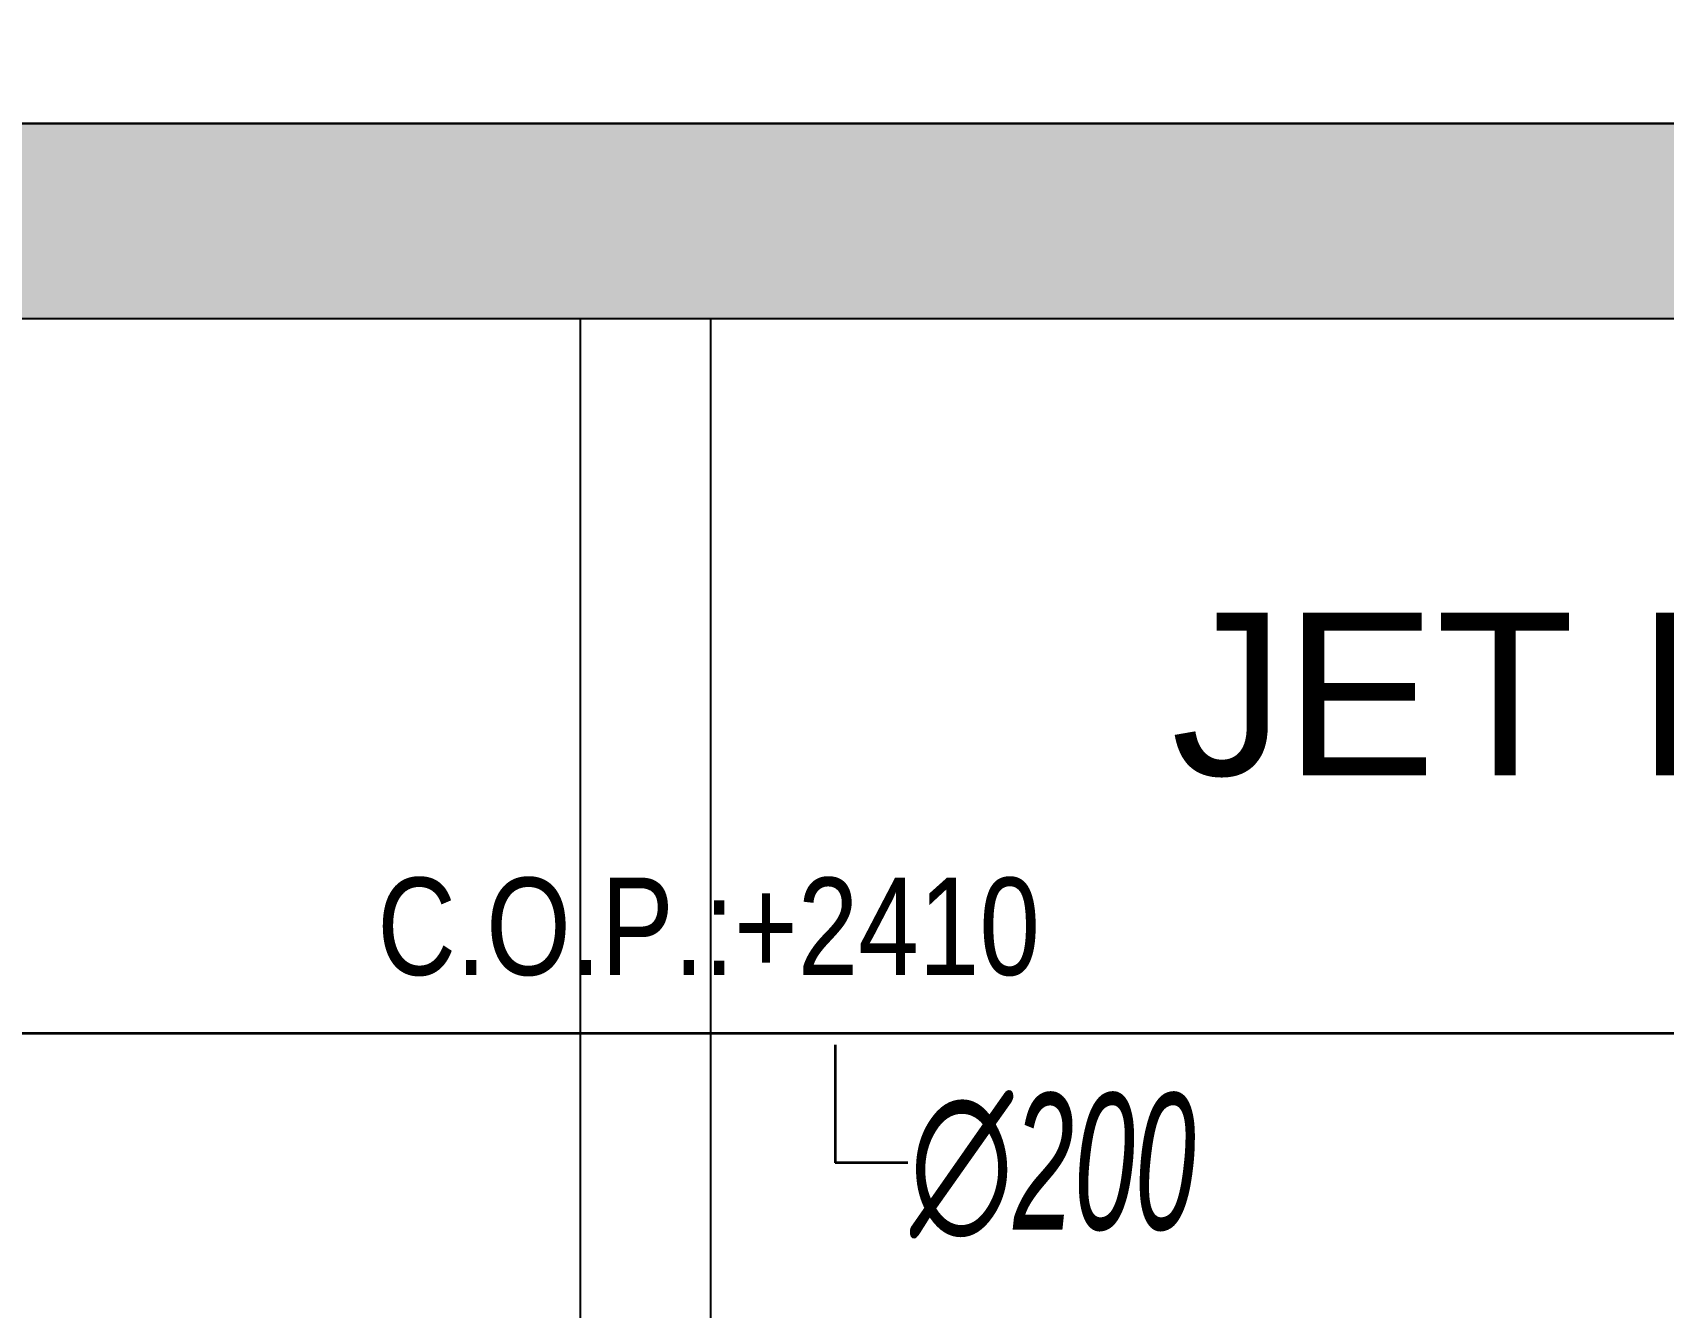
# Model space of a CAD drawing. Header units: millimetres. Extents: x -379292 to 1221486, y 92049 to 447512.
# Drawn here: x 182004 to 184515, y 276597 to 278559 of the extents above; entities that cross this region are included whole.
import ezdxf
from ezdxf.enums import TextEntityAlignment as Align

# ---------------------------------------------------------------- set-up
doc = ezdxf.new("R2010")
doc.units = ezdxf.units.MM
doc.linetypes.add('CENTER', pattern=[2, 1.25, -0.25, 0.25, -0.25])
doc.layers.add('0-KRCN-SHT YAĞMURSUYUBORUSU-100', color=3, linetype='PISSU_LINE50', lineweight=35)
doc.layers.add('0-KRCN-SHT-KOLADI-YAZIYAĞMURSUYU', color=4, linetype='Continuous', lineweight=35)
for name, color, linetype in [('05_AXIS', 211, 'CENTER'), ('05_HATCH CONCRETE', 141, 'Continuous'), ('05_HATCH SOLID-2', 253, 'Continuous'), ('05_MATERIAL TEXT', 112, 'Continuous'), ('05_ROOM M2', 161, 'Continuous'), ('05_ROOM NAME', 153, 'Continuous'), ('05_ROOM NUMBER', 152, 'Continuous'), ('05_WALL', 3, 'Continuous'), ('M_YANGIN_SPR_ CAP', 7, 'Continuous')]:
    doc.layers.add(name, color=color, linetype=linetype)
doc.styles.add('DIM', font='arial.ttf')
doc.styles.add('DOA.ARIAL', font='arial.ttf')
doc.styles.add('MUF', font='isocpeur.ttf')
doc.styles.add('YAZI-2', font='arial.ttf', dxfattribs={"height": 2})
doc.styles.add('YAZI-3', font='arial.ttf', dxfattribs={"height": 3})
doc.styles.add('ÇAP-2', font='ARIALNBI.TTF')
doc.linetypes.add('PISSU_LINE50', pattern='A,50,-10,["C",MUF,S=10,R=0,X=1,Y=-5],0', length=60)

# ---------------------------------------------------------------- blocks, each defined once
blk = doc.blocks.new('202_Aks')
at = {"layer": '05_AXIS', "ltscale": 500}
blk.add_line((-5000, 0), (142900, 0), dxfattribs=at)
blk = doc.blocks.new('MAHAL')
at = {"layer": '05_MATERIAL TEXT', "style": 'DIM', "width": 0.8}
for tag, p in [('ZEMİN', (-0.891, -17.749)), ('DUVAR', (-0.891, -20.749)), ('TAVAN', (-0.891, -23.749)), ('SÜPÜRGELİK', (-0.891, -26.749))]:
    blk.add_attdef(tag, text='', height=2, dxfattribs=at).set_placement(p, align=Align.MIDDLE_LEFT)
at = {"layer": '05_ROOM M2', "style": 'YAZI-2'}
blk.add_attdef('MAHALM2', text='', height=2, dxfattribs=at).set_placement((-0.458, -13.249), align=Align.MIDDLE_CENTER)
at = {"layer": '05_ROOM NAME', "style": 'YAZI-3'}
for tag, p in [('INGMAHALADI', (-0.458, 0.751)), ('TURMAHALADI', (-0.458, -4.249))]:
    blk.add_attdef(tag, text='', height=3, dxfattribs=at).set_placement(p, align=Align.MIDDLE_CENTER)
at = {"layer": '05_ROOM NUMBER', "style": 'YAZI-2'}
blk.add_attdef('MAHALNO', text='', height=2, dxfattribs=at).set_placement((-0.458, -9.249), align=Align.MIDDLE_CENTER)
blk = doc.blocks.new('OtoParkBodrumKatMimari')
at = {"layer": '05_HATCH CONCRETE'}
h = blk.add_hatch(dxfattribs=at)
h.set_pattern_fill('ANSI33', color=8, scale=15, angle=180, style=0)
h.set_pattern_definition([(225, (905000, -3e-07), (67.351921, -67.351921), []), (225, (904932.65, -3e-07), (67.351921, -67.351921), [47.625, -23.8125])])
h.paths.add_polyline_path([(96200, 177300), (96200, 177000), (96800, 177000), (96800, 177300), (104600, 177300), (104600, 177000), (105200, 177000), (105200, 177300), (113000, 177300), (113000, 177000), (113600, 177000), (113600, 177300), (121400, 177300), (121400, 177000), (122000, 177000), (122000, 177300), (127400, 177300), (127400, 177000), (128000, 177000), (128000, 177300), (135000, 177300), (135000, 177000), (135300, 177000), (135300, 172100), (135000, 172100), (135000, 171500), (135300, 171500), (135300, 164100), (135000, 164100), (135000, 163500), (135300, 163500), (135300, 156100), (135000, 156100), (135000, 155500), (135300, 155500), (135300, 148100), (135000, 148100), (135000, 147500), (135300, 147500), (135300, 144600), (135000, 144600), (135000, 144000), (135600, 144000), (135600, 144300), (142600, 144300), (142600, 144000), (142900, 144000), (142900, 140100), (142600, 140100), (142600, 139500), (142900, 139500), (142900, 132100), (142600, 132100), (142600, 131500), (142900, 131500), (142900, 127950), (142600, 127950), (142600, 127350), (142900, 127350), (142900, 124300), (142600, 124300), (142600, 123300), (142900, 123300), (142900, 113800), (142600, 113800), (142600, 112800), (142700, 112800), (142700, 100050), (135550, 100050), (135550, 108100), (135050, 108100), (135050, 83500), (135550, 83500), (135550, 99800), (142700, 99800), (142700, 78800), (142600, 78800), (142600, 77800), (142900, 77800), (142900, 68100), (142600, 68100), (142600, 67500), (143200, 67500), (143200, 144600), (135600, 144600), (135600, 177600), (71000, 177600), (71000, 177000), (71600, 177000), (71600, 177300), (79400, 177300), (79400, 177000), (80000, 177000), (80000, 177300), (87800, 177300), (87800, 177000), (88400, 177000), (88400, 177300)])
at = {"color": 5}
for points in [[(113600, 177300), (121400, 177300), (121400, 177000), (122000, 177000), (122000, 177300), (127400, 177300), (127400, 177000), (128000, 177000), (128000, 177300), (135000, 177300), (135000, 177000), (135300, 177000), (135300, 172100), (135000, 172100), (135000, 171500), (135300, 171500), (135300, 164100)], [(143200, 67500), (143200, 144600), (135600, 144600), (135600, 177600), (71000, 177600)]]:
    blk.add_lwpolyline(points, dxfattribs=at)
at = {"layer": '05_HATCH SOLID-2', "color": 251, "ltscale": 25}
blk.add_lwpolyline([(150500, -8770), (150500, 187430), (4700, 187430), (4700, 177600), (135600, 177600), (135600, 144600), (143200, 144600), (143200, 59700), (90240.2, -300), (70300, -300), (63119.3, 5880.5)], dxfattribs=at)
at = {"layer": '05_WALL', "color": 8, "ltscale": 25}
for points in [[(135300, 170800), (127100, 170800), (127100, 171000), (131200, 171000), (131200, 177300)], [(131400, 177300), (131400, 171000), (135300, 171000)]]:
    blk.add_lwpolyline(points, dxfattribs=at)
at = {"layer": '05_AXIS'}
blk.add_blockref('202_Aks', (5000, 177300), dxfattribs=at)
at = {"layer": '05_ROOM NUMBER'}
ref = blk.add_blockref('MAHAL', (133447.5, 177076.2), dxfattribs=dict(at, xscale=83.33333333333333, yscale=83.33333333333333, zscale=83.33333333333333))
ref.add_attrib('TURMAHALADI', 'JET FAN ODASI', dxfattribs={"layer": '05_ROOM NAME', "height": 250, "style": 'YAZI-3'}).set_placement((133409.2, 176722.1), align=Align.MIDDLE_CENTER)
blk = doc.blocks.new('A$Cbceac246')
at = {"layer": '0-KRCN-SHT YAĞMURSUYUBORUSU-100'}
blk.add_line((2500.06, 17590, 0), (6536.75, 17590, 0), dxfattribs=at)
at = {"layer": '0-KRCN-SHT-KOLADI-YAZIYAĞMURSUYU', "linetype": 'Continuous'}
for p in [(6129.19, 17588.23, 0), (6129.19, 17588.23, 0), (6140.39, 17570.03, 0), (6140.39, 17570.03, 0)]:
    blk.add_line(p, (6129.19, 17570.03, 0), dxfattribs=at)
at = {"layer": '0-KRCN-SHT-KOLADI-YAZIYAĞMURSUYU', "linetype": 'Continuous', "style": 'ÇAP-2', "width": 0.7}
blk.add_text('∅200', height=21, dxfattribs=at).set_placement((6140.71, 17570.28, 0), align=Align.MIDDLE_LEFT)

msp = doc.modelspace()

# ---------------------------------------------------------------- block references
at = {"color": 8}
msp.add_blockref('OtoParkBodrumKatMimari', (51648, 100818.8), dxfattribs=at)

# ---------------------------------------------------------------- next in the draw order: block references
at = {"color": 30, "xscale": 10, "yscale": 10, "zscale": 10}
msp.add_blockref('A$Cbceac246', (121948, 101118.8), dxfattribs=at)

# ---------------------------------------------------------------- next in the draw order: texts
at = {"layer": 'M_YANGIN_SPR_ CAP', "ltscale": 0.01, "style": 'DOA.ARIAL', "width": 0.8}
msp.add_text('C.O.P.:+2410', height=150, rotation=0, dxfattribs=at).set_placement((183045.1, 277258.3, -155276.6), align=Align.TOP_CENTER)

doc.saveas('drawing.dxf')
